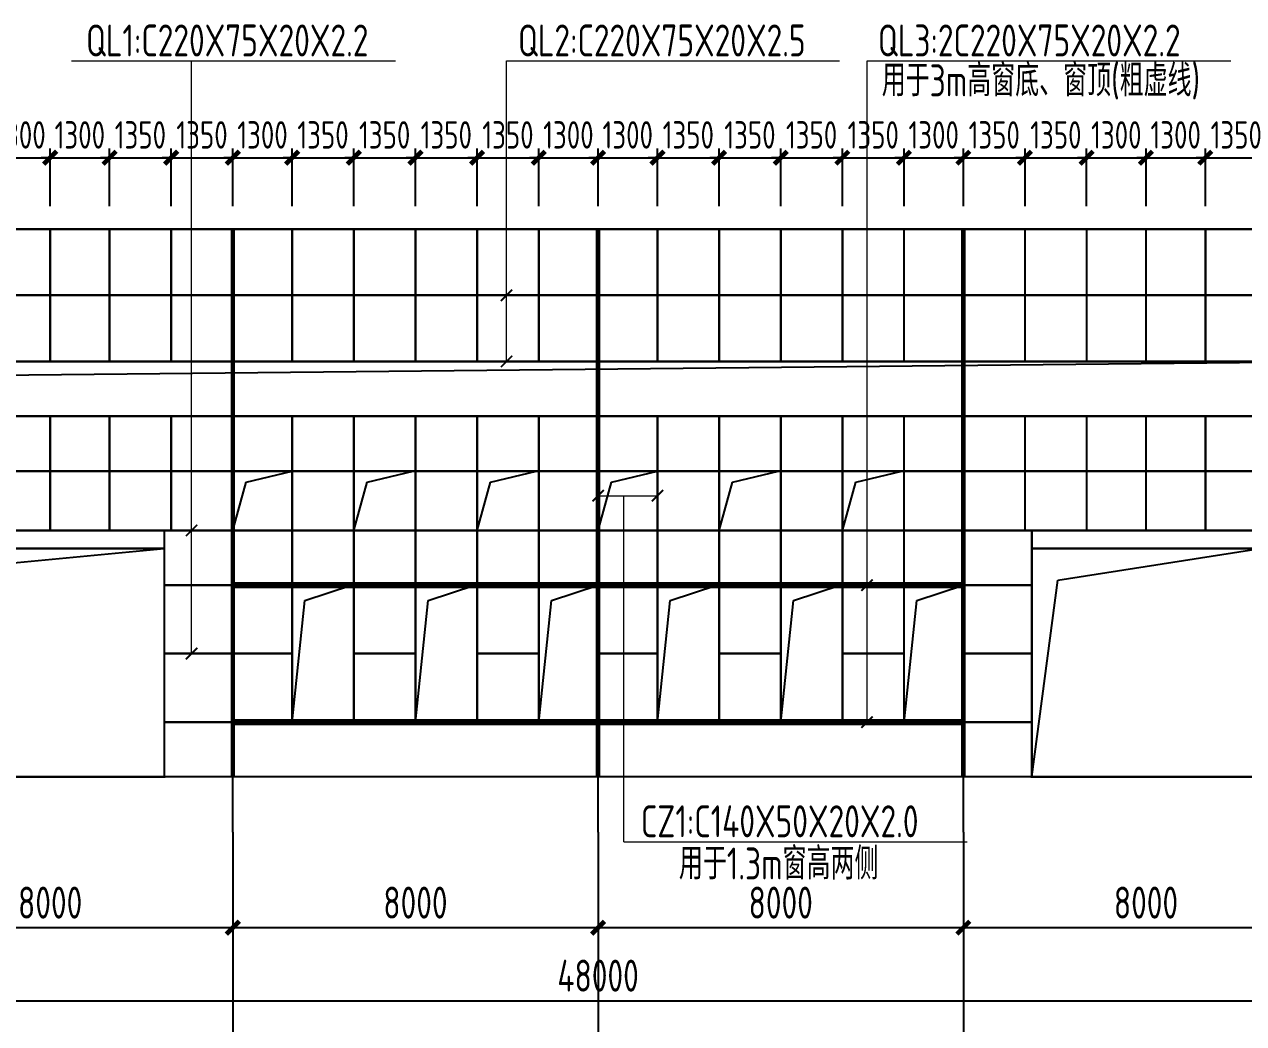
# Model space of a CAD drawing. Extents: x -2746917 to -971774, y -3334247 to -3250358.
# Drawn here: x -1581211 to -1567860, y -3308696 to -3297751 of the extents above; entities that cross this region are included whole.
import ezdxf

# ---------------------------------------------------------------- set-up
doc = ezdxf.new("R2010")
doc.units = 0
doc.header["$LTSCALE"] = 1000
doc.header["$MEASUREMENT"] = 0
doc.header["$PDMODE"] = 35
doc.linetypes.add('DASH', pattern=[0.35, 0.25, -0.1])
doc.linetypes.add('DOTE', pattern=[2.42, 2, -0.2, 0.02, -0.2])
doc.layers.get('0').update_dxf_attribs({"linetype": 'CONTINUOUS'})
doc.layers.get('Defpoints').update_dxf_attribs({"linetype": 'CONTINUOUS'})
for name, color, linetype in [('AXIS', 253, 'DOTE'), ('DIM', 3, 'CONTINUOUS'), ('NUM', 7, 'CONTINUOUS'), ('REIN', 1, 'CONTINUOUS'), ('TEXT', 7, 'CONTINUOUS')]:
    doc.layers.add(name, color=color, linetype=linetype)
doc.styles.add('TSSD_Dimension', font='tssdeng.shx', dxfattribs={"width": 0.75, "bigfont": 'Hztxt.shx'})
doc.styles.add('TSSD_Rein', font='Tssdeng.shx', dxfattribs={"width": 0.75, "bigfont": 'hztxt.shx'})
doc.dimstyles.new('TSSD_200_100', dxfattribs={"dimtxt": 350, "dimasz": 100, "dimexe": 100, "dimexo": 250, "dimgap": 100, "dimtad": 1, "dimdec": 0, "dimlfac": 2, "dimzin": 0, "dimdsep": 46, "dimtxsty": 'TSSD_Dimension', "dimblk": 'ARCHTICK', "dimcen": 0, "dimdle": 100, "dimclrt": 7, "dimadec": 0, "dimazin": 0, "dimtfac": 1, "dimtdec": 0, "dimtix": 1, "dimtmove": 2, "dimatfit": 3, "dimfxl": 1, "dimtolj": 1, "dimtzin": 0, "dimarcsym": 0})

# ---------------------------------------------------------------- blocks, each defined once
blk = doc.blocks.new('_ArchTick')
at = {"color": 0, "const_width": 0.5}
blk.add_lwpolyline([(-0.71, -0.71), (0.71, 0.71)], dxfattribs=at)
blk = doc.blocks.new('*D3253')
at = {"layer": 'Defpoints', "color": 0, "ltscale": 1.5}
for p in [(-1570929, -3306599), (-1566929, -3306599), (-1570929, -3307646)]:
    blk.add_point(p, dxfattribs=at)
at = {"layer": 'DIM', "color": 0, "lineweight": -2, "ltscale": 1.5}
for p, q in [((-1570929, -3306849), (-1570929, -3307746)), ((-1566929, -3306849), (-1566929, -3307746)), ((-1566829, -3307646), (-1571029, -3307646))]:
    blk.add_line(p, q, dxfattribs=at)
at = {"layer": 'DIM', "color": 0, "lineweight": -2, "ltscale": 1.5, "xscale": 100, "yscale": 100, "zscale": 100, "rotation": 180}
blk.add_blockref('_ArchTick', (-1570929, -3307646), dxfattribs=at)
at = {"layer": 'DIM', "color": 0, "lineweight": -2, "ltscale": 1.5, "xscale": 100, "yscale": 100, "zscale": 100}
blk.add_blockref('_ArchTick', (-1566929, -3307646), dxfattribs=at)
at = {"layer": 'DIM', "color": 7, "ltscale": 1.5, "insert": (-1568929, -3307371), "char_height": 350, "attachment_point": 5, "style": 'TSSD_Dimension'}
blk.add_mtext('\\A1;8000', dxfattribs=at)
blk = doc.blocks.new('*D3254')
at = {"layer": 'Defpoints', "color": 0, "ltscale": 1.5}
for p in [(-1574929, -3306599), (-1570929, -3306599), (-1574929, -3307646)]:
    blk.add_point(p, dxfattribs=at)
at = {"layer": 'DIM', "color": 0, "lineweight": -2, "ltscale": 1.5}
for p, q in [((-1574929, -3306849), (-1574929, -3307746)), ((-1570929, -3306849), (-1570929, -3307746)), ((-1570829, -3307646), (-1575029, -3307646))]:
    blk.add_line(p, q, dxfattribs=at)
at = {"layer": 'DIM', "color": 0, "lineweight": -2, "ltscale": 1.5, "xscale": 100, "yscale": 100, "zscale": 100, "rotation": 180}
blk.add_blockref('_ArchTick', (-1574929, -3307646), dxfattribs=at)
at = {"layer": 'DIM', "color": 0, "lineweight": -2, "ltscale": 1.5, "xscale": 100, "yscale": 100, "zscale": 100}
blk.add_blockref('_ArchTick', (-1570929, -3307646), dxfattribs=at)
at = {"layer": 'DIM', "color": 7, "ltscale": 1.5, "insert": (-1572929, -3307371), "char_height": 350, "attachment_point": 5, "style": 'TSSD_Dimension'}
blk.add_mtext('\\A1;8000', dxfattribs=at)
blk = doc.blocks.new('*D3255')
at = {"layer": 'Defpoints', "color": 0, "ltscale": 1.5}
for p in [(-1578929, -3306599), (-1574929, -3306599), (-1578929, -3307646)]:
    blk.add_point(p, dxfattribs=at)
at = {"layer": 'DIM', "color": 0, "lineweight": -2, "ltscale": 1.5}
for p, q in [((-1578929, -3306849), (-1578929, -3307746)), ((-1574929, -3306849), (-1574929, -3307746)), ((-1574829, -3307646), (-1579029, -3307646))]:
    blk.add_line(p, q, dxfattribs=at)
at = {"layer": 'DIM', "color": 0, "lineweight": -2, "ltscale": 1.5, "xscale": 100, "yscale": 100, "zscale": 100, "rotation": 180}
blk.add_blockref('_ArchTick', (-1578929, -3307646), dxfattribs=at)
at = {"layer": 'DIM', "color": 0, "lineweight": -2, "ltscale": 1.5, "xscale": 100, "yscale": 100, "zscale": 100}
blk.add_blockref('_ArchTick', (-1574929, -3307646), dxfattribs=at)
at = {"layer": 'DIM', "color": 7, "ltscale": 1.5, "insert": (-1576929, -3307371), "char_height": 350, "attachment_point": 5, "style": 'TSSD_Dimension'}
blk.add_mtext('\\A1;8000', dxfattribs=at)
blk = doc.blocks.new('*D3256')
at = {"layer": 'Defpoints', "color": 0, "ltscale": 1.5}
for p in [(-1582929, -3306599), (-1578929, -3306599), (-1582929, -3307646)]:
    blk.add_point(p, dxfattribs=at)
at = {"layer": 'DIM', "color": 0, "lineweight": -2, "ltscale": 1.5}
for p, q in [((-1582929, -3306849), (-1582929, -3307746)), ((-1578929, -3306849), (-1578929, -3307746)), ((-1578829, -3307646), (-1583029, -3307646))]:
    blk.add_line(p, q, dxfattribs=at)
at = {"layer": 'DIM', "color": 0, "lineweight": -2, "ltscale": 1.5, "xscale": 100, "yscale": 100, "zscale": 100, "rotation": 180}
blk.add_blockref('_ArchTick', (-1582929, -3307646), dxfattribs=at)
at = {"layer": 'DIM', "color": 0, "lineweight": -2, "ltscale": 1.5, "xscale": 100, "yscale": 100, "zscale": 100}
blk.add_blockref('_ArchTick', (-1578929, -3307646), dxfattribs=at)
at = {"layer": 'DIM', "color": 7, "ltscale": 1.5, "insert": (-1580929, -3307371), "char_height": 350, "attachment_point": 5, "style": 'TSSD_Dimension'}
blk.add_mtext('\\A1;8000', dxfattribs=at)
blk = doc.blocks.new('*D3258')
at = {"layer": 'Defpoints', "color": 0, "ltscale": 1.5}
for p in [(-1586929, -3306599), (-1562929, -3306599), (-1562929, -3308446)]:
    blk.add_point(p, dxfattribs=at)
at = {"layer": 'DIM', "color": 0, "lineweight": -2, "ltscale": 1.5}
for p, q in [((-1586929, -3306849), (-1586929, -3308546)), ((-1562929, -3306849), (-1562929, -3308546)), ((-1587029, -3308446), (-1562829, -3308446))]:
    blk.add_line(p, q, dxfattribs=at)
at = {"layer": 'DIM', "color": 0, "lineweight": -2, "ltscale": 1.5, "xscale": 100, "yscale": 100, "zscale": 100, "rotation": 180}
blk.add_blockref('_ArchTick', (-1586929, -3308446), dxfattribs=at)
at = {"layer": 'DIM', "color": 0, "lineweight": -2, "ltscale": 1.5, "xscale": 100, "yscale": 100, "zscale": 100}
blk.add_blockref('_ArchTick', (-1562929, -3308446), dxfattribs=at)
at = {"layer": 'DIM', "color": 7, "ltscale": 1.5, "insert": (-1574929, -3308171), "char_height": 350, "attachment_point": 5, "style": 'TSSD_Dimension'}
blk.add_mtext('\\A1;48000', dxfattribs=at)
blk = doc.blocks.new('*D3282')
at = {"layer": 'Defpoints', "color": 0, "ltscale": 1.5}
for p in [(-1580929, -3299212), (-1581579, -3299994), (-1580929, -3299994)]:
    blk.add_point(p, dxfattribs=at)
at = {"layer": 'DIM', "color": 0, "lineweight": -2, "ltscale": 1.5}
for p, q in [((-1581579, -3299212), (-1581679, -3299212)), ((-1581579, -3299744), (-1581579, -3299112)), ((-1581579, -3299212), (-1580929, -3299212)), ((-1580929, -3299744), (-1580929, -3299112)), ((-1580929, -3299212), (-1580829, -3299212))]:
    blk.add_line(p, q, dxfattribs=at)
at = {"layer": 'DIM', "color": 0, "lineweight": -2, "ltscale": 1.5, "xscale": 100, "yscale": 100, "zscale": 100}
blk.add_blockref('_ArchTick', (-1581579, -3299212), dxfattribs=at)
at = {"layer": 'DIM', "color": 0, "lineweight": -2, "ltscale": 1.5, "xscale": 100, "yscale": 100, "zscale": 100, "rotation": 180}
blk.add_blockref('_ArchTick', (-1580929, -3299212), dxfattribs=at)
at = {"layer": 'DIM', "color": 7, "ltscale": 1.5, "insert": (-1581254, -3298962), "char_height": 300, "attachment_point": 5, "style": 'TSSD_Dimension'}
blk.add_mtext('\\A1;1300', dxfattribs=at)
blk = doc.blocks.new('*D3283')
at = {"layer": 'Defpoints', "color": 0, "ltscale": 1.5}
for p in [(-1580279, -3299212), (-1580929, -3299994), (-1580279, -3299994)]:
    blk.add_point(p, dxfattribs=at)
at = {"layer": 'DIM', "color": 0, "lineweight": -2, "ltscale": 1.5}
for p, q in [((-1580929, -3299212), (-1581029, -3299212)), ((-1580929, -3299744), (-1580929, -3299112)), ((-1580929, -3299212), (-1580279, -3299212)), ((-1580279, -3299744), (-1580279, -3299112)), ((-1580279, -3299212), (-1580179, -3299212))]:
    blk.add_line(p, q, dxfattribs=at)
at = {"layer": 'DIM', "color": 0, "lineweight": -2, "ltscale": 1.5, "xscale": 100, "yscale": 100, "zscale": 100}
blk.add_blockref('_ArchTick', (-1580929, -3299212), dxfattribs=at)
at = {"layer": 'DIM', "color": 0, "lineweight": -2, "ltscale": 1.5, "xscale": 100, "yscale": 100, "zscale": 100, "rotation": 180}
blk.add_blockref('_ArchTick', (-1580279, -3299212), dxfattribs=at)
at = {"layer": 'DIM', "color": 7, "ltscale": 1.5, "insert": (-1580604, -3298962), "char_height": 300, "attachment_point": 5, "style": 'TSSD_Dimension'}
blk.add_mtext('\\A1;1300', dxfattribs=at)
blk = doc.blocks.new('*D3284')
at = {"layer": 'Defpoints', "color": 0, "ltscale": 1.5}
for p in [(-1579604, -3299212), (-1580279, -3299994), (-1579604, -3299994)]:
    blk.add_point(p, dxfattribs=at)
at = {"layer": 'DIM', "color": 0, "lineweight": -2, "ltscale": 1.5}
for p, q in [((-1580279, -3299212), (-1580379, -3299212)), ((-1580279, -3299744), (-1580279, -3299112)), ((-1580279, -3299212), (-1579604, -3299212)), ((-1579604, -3299744), (-1579604, -3299112)), ((-1579604, -3299212), (-1579504, -3299212))]:
    blk.add_line(p, q, dxfattribs=at)
at = {"layer": 'DIM', "color": 0, "lineweight": -2, "ltscale": 1.5, "xscale": 100, "yscale": 100, "zscale": 100}
blk.add_blockref('_ArchTick', (-1580279, -3299212), dxfattribs=at)
at = {"layer": 'DIM', "color": 0, "lineweight": -2, "ltscale": 1.5, "xscale": 100, "yscale": 100, "zscale": 100, "rotation": 180}
blk.add_blockref('_ArchTick', (-1579604, -3299212), dxfattribs=at)
at = {"layer": 'DIM', "color": 7, "ltscale": 1.5, "insert": (-1579941, -3298962), "char_height": 300, "attachment_point": 5, "style": 'TSSD_Dimension'}
blk.add_mtext('\\A1;1350', dxfattribs=at)
blk = doc.blocks.new('*D3285')
at = {"layer": 'Defpoints', "color": 0, "ltscale": 1.5}
for p in [(-1578929, -3299212), (-1579604, -3299994), (-1578929, -3299994)]:
    blk.add_point(p, dxfattribs=at)
at = {"layer": 'DIM', "color": 0, "lineweight": -2, "ltscale": 1.5}
for p, q in [((-1579604, -3299212), (-1579704, -3299212)), ((-1579604, -3299744), (-1579604, -3299112)), ((-1579604, -3299212), (-1578929, -3299212)), ((-1578929, -3299744), (-1578929, -3299112)), ((-1578929, -3299212), (-1578829, -3299212))]:
    blk.add_line(p, q, dxfattribs=at)
at = {"layer": 'DIM', "color": 0, "lineweight": -2, "ltscale": 1.5, "xscale": 100, "yscale": 100, "zscale": 100}
blk.add_blockref('_ArchTick', (-1579604, -3299212), dxfattribs=at)
at = {"layer": 'DIM', "color": 0, "lineweight": -2, "ltscale": 1.5, "xscale": 100, "yscale": 100, "zscale": 100, "rotation": 180}
blk.add_blockref('_ArchTick', (-1578929, -3299212), dxfattribs=at)
at = {"layer": 'DIM', "color": 7, "ltscale": 1.5, "insert": (-1579266, -3298962), "char_height": 300, "attachment_point": 5, "style": 'TSSD_Dimension'}
blk.add_mtext('\\A1;1350', dxfattribs=at)
blk = doc.blocks.new('*D3286')
at = {"layer": 'Defpoints', "color": 0, "ltscale": 1.5}
for p in [(-1578279, -3299212), (-1578929, -3299994), (-1578279, -3299994)]:
    blk.add_point(p, dxfattribs=at)
at = {"layer": 'DIM', "color": 0, "lineweight": -2, "ltscale": 1.5}
for p, q in [((-1578929, -3299212), (-1579029, -3299212)), ((-1578929, -3299744), (-1578929, -3299112)), ((-1578929, -3299212), (-1578279, -3299212)), ((-1578279, -3299744), (-1578279, -3299112)), ((-1578279, -3299212), (-1578179, -3299212))]:
    blk.add_line(p, q, dxfattribs=at)
at = {"layer": 'DIM', "color": 0, "lineweight": -2, "ltscale": 1.5, "xscale": 100, "yscale": 100, "zscale": 100}
blk.add_blockref('_ArchTick', (-1578929, -3299212), dxfattribs=at)
at = {"layer": 'DIM', "color": 0, "lineweight": -2, "ltscale": 1.5, "xscale": 100, "yscale": 100, "zscale": 100, "rotation": 180}
blk.add_blockref('_ArchTick', (-1578279, -3299212), dxfattribs=at)
at = {"layer": 'DIM', "color": 7, "ltscale": 1.5, "insert": (-1578604, -3298962), "char_height": 300, "attachment_point": 5, "style": 'TSSD_Dimension'}
blk.add_mtext('\\A1;1300', dxfattribs=at)
blk = doc.blocks.new('*D3287')
at = {"layer": 'Defpoints', "color": 0, "ltscale": 1.5}
for p in [(-1577604, -3299212), (-1578279, -3299994), (-1577604, -3299994)]:
    blk.add_point(p, dxfattribs=at)
at = {"layer": 'DIM', "color": 0, "lineweight": -2, "ltscale": 1.5}
for p, q in [((-1578279, -3299212), (-1578379, -3299212)), ((-1578279, -3299744), (-1578279, -3299112)), ((-1578279, -3299212), (-1577604, -3299212)), ((-1577604, -3299744), (-1577604, -3299112)), ((-1577604, -3299212), (-1577504, -3299212))]:
    blk.add_line(p, q, dxfattribs=at)
at = {"layer": 'DIM', "color": 0, "lineweight": -2, "ltscale": 1.5, "xscale": 100, "yscale": 100, "zscale": 100}
blk.add_blockref('_ArchTick', (-1578279, -3299212), dxfattribs=at)
at = {"layer": 'DIM', "color": 0, "lineweight": -2, "ltscale": 1.5, "xscale": 100, "yscale": 100, "zscale": 100, "rotation": 180}
blk.add_blockref('_ArchTick', (-1577604, -3299212), dxfattribs=at)
at = {"layer": 'DIM', "color": 7, "ltscale": 1.5, "insert": (-1577941, -3298962), "char_height": 300, "attachment_point": 5, "style": 'TSSD_Dimension'}
blk.add_mtext('\\A1;1350', dxfattribs=at)
blk = doc.blocks.new('*D3288')
at = {"layer": 'Defpoints', "color": 0, "ltscale": 1.5}
for p in [(-1576929, -3299212), (-1577604, -3299994), (-1576929, -3299994)]:
    blk.add_point(p, dxfattribs=at)
at = {"layer": 'DIM', "color": 0, "lineweight": -2, "ltscale": 1.5}
for p, q in [((-1577604, -3299212), (-1577704, -3299212)), ((-1577604, -3299744), (-1577604, -3299112)), ((-1577604, -3299212), (-1576929, -3299212)), ((-1576929, -3299744), (-1576929, -3299112)), ((-1576929, -3299212), (-1576829, -3299212))]:
    blk.add_line(p, q, dxfattribs=at)
at = {"layer": 'DIM', "color": 0, "lineweight": -2, "ltscale": 1.5, "xscale": 100, "yscale": 100, "zscale": 100}
blk.add_blockref('_ArchTick', (-1577604, -3299212), dxfattribs=at)
at = {"layer": 'DIM', "color": 0, "lineweight": -2, "ltscale": 1.5, "xscale": 100, "yscale": 100, "zscale": 100, "rotation": 180}
blk.add_blockref('_ArchTick', (-1576929, -3299212), dxfattribs=at)
at = {"layer": 'DIM', "color": 7, "ltscale": 1.5, "insert": (-1577266, -3298962), "char_height": 300, "attachment_point": 5, "style": 'TSSD_Dimension'}
blk.add_mtext('\\A1;1350', dxfattribs=at)
blk = doc.blocks.new('*D3289')
at = {"layer": 'Defpoints', "color": 0, "ltscale": 1.5}
for p in [(-1576254, -3299212), (-1576929, -3299994), (-1576254, -3299994)]:
    blk.add_point(p, dxfattribs=at)
at = {"layer": 'DIM', "color": 0, "lineweight": -2, "ltscale": 1.5}
for p, q in [((-1576929, -3299212), (-1577029, -3299212)), ((-1576929, -3299744), (-1576929, -3299112)), ((-1576929, -3299212), (-1576254, -3299212)), ((-1576254, -3299744), (-1576254, -3299112)), ((-1576254, -3299212), (-1576154, -3299212))]:
    blk.add_line(p, q, dxfattribs=at)
at = {"layer": 'DIM', "color": 0, "lineweight": -2, "ltscale": 1.5, "xscale": 100, "yscale": 100, "zscale": 100}
blk.add_blockref('_ArchTick', (-1576929, -3299212), dxfattribs=at)
at = {"layer": 'DIM', "color": 0, "lineweight": -2, "ltscale": 1.5, "xscale": 100, "yscale": 100, "zscale": 100, "rotation": 180}
blk.add_blockref('_ArchTick', (-1576254, -3299212), dxfattribs=at)
at = {"layer": 'DIM', "color": 7, "ltscale": 1.5, "insert": (-1576591, -3298962), "char_height": 300, "attachment_point": 5, "style": 'TSSD_Dimension'}
blk.add_mtext('\\A1;1350', dxfattribs=at)
blk = doc.blocks.new('*D3290')
at = {"layer": 'Defpoints', "color": 0, "ltscale": 1.5}
for p in [(-1575579, -3299212), (-1576254, -3299994), (-1575579, -3299994)]:
    blk.add_point(p, dxfattribs=at)
at = {"layer": 'DIM', "color": 0, "lineweight": -2, "ltscale": 1.5}
for p, q in [((-1576254, -3299212), (-1576354, -3299212)), ((-1576254, -3299744), (-1576254, -3299112)), ((-1576254, -3299212), (-1575579, -3299212)), ((-1575579, -3299744), (-1575579, -3299112)), ((-1575579, -3299212), (-1575479, -3299212))]:
    blk.add_line(p, q, dxfattribs=at)
at = {"layer": 'DIM', "color": 0, "lineweight": -2, "ltscale": 1.5, "xscale": 100, "yscale": 100, "zscale": 100}
blk.add_blockref('_ArchTick', (-1576254, -3299212), dxfattribs=at)
at = {"layer": 'DIM', "color": 0, "lineweight": -2, "ltscale": 1.5, "xscale": 100, "yscale": 100, "zscale": 100, "rotation": 180}
blk.add_blockref('_ArchTick', (-1575579, -3299212), dxfattribs=at)
at = {"layer": 'DIM', "color": 7, "ltscale": 1.5, "insert": (-1575916, -3298962), "char_height": 300, "attachment_point": 5, "style": 'TSSD_Dimension'}
blk.add_mtext('\\A1;1350', dxfattribs=at)
blk = doc.blocks.new('*D3291')
at = {"layer": 'Defpoints', "color": 0, "ltscale": 1.5}
for p in [(-1574929, -3299212), (-1575579, -3299994), (-1574929, -3299994)]:
    blk.add_point(p, dxfattribs=at)
at = {"layer": 'DIM', "color": 0, "lineweight": -2, "ltscale": 1.5}
for p, q in [((-1575579, -3299212), (-1575679, -3299212)), ((-1575579, -3299744), (-1575579, -3299112)), ((-1575579, -3299212), (-1574929, -3299212)), ((-1574929, -3299744), (-1574929, -3299112)), ((-1574929, -3299212), (-1574829, -3299212))]:
    blk.add_line(p, q, dxfattribs=at)
at = {"layer": 'DIM', "color": 0, "lineweight": -2, "ltscale": 1.5, "xscale": 100, "yscale": 100, "zscale": 100}
blk.add_blockref('_ArchTick', (-1575579, -3299212), dxfattribs=at)
at = {"layer": 'DIM', "color": 0, "lineweight": -2, "ltscale": 1.5, "xscale": 100, "yscale": 100, "zscale": 100, "rotation": 180}
blk.add_blockref('_ArchTick', (-1574929, -3299212), dxfattribs=at)
at = {"layer": 'DIM', "color": 7, "ltscale": 1.5, "insert": (-1575254, -3298962), "char_height": 300, "attachment_point": 5, "style": 'TSSD_Dimension'}
blk.add_mtext('\\A1;1300', dxfattribs=at)
blk = doc.blocks.new('*D3292')
at = {"layer": 'Defpoints', "color": 0, "ltscale": 1.5}
for p in [(-1574279, -3299212), (-1574929, -3299994), (-1574279, -3299994)]:
    blk.add_point(p, dxfattribs=at)
at = {"layer": 'DIM', "color": 0, "lineweight": -2, "ltscale": 1.5}
for p, q in [((-1574929, -3299212), (-1575029, -3299212)), ((-1574929, -3299744), (-1574929, -3299112)), ((-1574929, -3299212), (-1574279, -3299212)), ((-1574279, -3299744), (-1574279, -3299112)), ((-1574279, -3299212), (-1574179, -3299212))]:
    blk.add_line(p, q, dxfattribs=at)
at = {"layer": 'DIM', "color": 0, "lineweight": -2, "ltscale": 1.5, "xscale": 100, "yscale": 100, "zscale": 100}
blk.add_blockref('_ArchTick', (-1574929, -3299212), dxfattribs=at)
at = {"layer": 'DIM', "color": 0, "lineweight": -2, "ltscale": 1.5, "xscale": 100, "yscale": 100, "zscale": 100, "rotation": 180}
blk.add_blockref('_ArchTick', (-1574279, -3299212), dxfattribs=at)
at = {"layer": 'DIM', "color": 7, "ltscale": 1.5, "insert": (-1574604, -3298962), "char_height": 300, "attachment_point": 5, "style": 'TSSD_Dimension'}
blk.add_mtext('\\A1;1300', dxfattribs=at)
blk = doc.blocks.new('*D3293')
at = {"layer": 'Defpoints', "color": 0, "ltscale": 1.5}
for p in [(-1573604, -3299212), (-1574279, -3299994), (-1573604, -3299994)]:
    blk.add_point(p, dxfattribs=at)
at = {"layer": 'DIM', "color": 0, "lineweight": -2, "ltscale": 1.5}
for p, q in [((-1574279, -3299212), (-1574379, -3299212)), ((-1574279, -3299744), (-1574279, -3299112)), ((-1574279, -3299212), (-1573604, -3299212)), ((-1573604, -3299744), (-1573604, -3299112)), ((-1573604, -3299212), (-1573504, -3299212))]:
    blk.add_line(p, q, dxfattribs=at)
at = {"layer": 'DIM', "color": 0, "lineweight": -2, "ltscale": 1.5, "xscale": 100, "yscale": 100, "zscale": 100}
blk.add_blockref('_ArchTick', (-1574279, -3299212), dxfattribs=at)
at = {"layer": 'DIM', "color": 0, "lineweight": -2, "ltscale": 1.5, "xscale": 100, "yscale": 100, "zscale": 100, "rotation": 180}
blk.add_blockref('_ArchTick', (-1573604, -3299212), dxfattribs=at)
at = {"layer": 'DIM', "color": 7, "ltscale": 1.5, "insert": (-1573941, -3298962), "char_height": 300, "attachment_point": 5, "style": 'TSSD_Dimension'}
blk.add_mtext('\\A1;1350', dxfattribs=at)
blk = doc.blocks.new('*D3294')
at = {"layer": 'Defpoints', "color": 0, "ltscale": 1.5}
for p in [(-1572929, -3299212), (-1573604, -3299994), (-1572929, -3299994)]:
    blk.add_point(p, dxfattribs=at)
at = {"layer": 'DIM', "color": 0, "lineweight": -2, "ltscale": 1.5}
for p, q in [((-1573604, -3299212), (-1573704, -3299212)), ((-1573604, -3299744), (-1573604, -3299112)), ((-1573604, -3299212), (-1572929, -3299212)), ((-1572929, -3299744), (-1572929, -3299112)), ((-1572929, -3299212), (-1572829, -3299212))]:
    blk.add_line(p, q, dxfattribs=at)
at = {"layer": 'DIM', "color": 0, "lineweight": -2, "ltscale": 1.5, "xscale": 100, "yscale": 100, "zscale": 100}
blk.add_blockref('_ArchTick', (-1573604, -3299212), dxfattribs=at)
at = {"layer": 'DIM', "color": 0, "lineweight": -2, "ltscale": 1.5, "xscale": 100, "yscale": 100, "zscale": 100, "rotation": 180}
blk.add_blockref('_ArchTick', (-1572929, -3299212), dxfattribs=at)
at = {"layer": 'DIM', "color": 7, "ltscale": 1.5, "insert": (-1573266, -3298962), "char_height": 300, "attachment_point": 5, "style": 'TSSD_Dimension'}
blk.add_mtext('\\A1;1350', dxfattribs=at)
blk = doc.blocks.new('*D3295')
at = {"layer": 'Defpoints', "color": 0, "ltscale": 1.5}
for p in [(-1572254, -3299212), (-1572929, -3299994), (-1572254, -3299994)]:
    blk.add_point(p, dxfattribs=at)
at = {"layer": 'DIM', "color": 0, "lineweight": -2, "ltscale": 1.5}
for p, q in [((-1572929, -3299212), (-1573029, -3299212)), ((-1572929, -3299744), (-1572929, -3299112)), ((-1572929, -3299212), (-1572254, -3299212)), ((-1572254, -3299744), (-1572254, -3299112)), ((-1572254, -3299212), (-1572154, -3299212))]:
    blk.add_line(p, q, dxfattribs=at)
at = {"layer": 'DIM', "color": 0, "lineweight": -2, "ltscale": 1.5, "xscale": 100, "yscale": 100, "zscale": 100}
blk.add_blockref('_ArchTick', (-1572929, -3299212), dxfattribs=at)
at = {"layer": 'DIM', "color": 0, "lineweight": -2, "ltscale": 1.5, "xscale": 100, "yscale": 100, "zscale": 100, "rotation": 180}
blk.add_blockref('_ArchTick', (-1572254, -3299212), dxfattribs=at)
at = {"layer": 'DIM', "color": 7, "ltscale": 1.5, "insert": (-1572591, -3298962), "char_height": 300, "attachment_point": 5, "style": 'TSSD_Dimension'}
blk.add_mtext('\\A1;1350', dxfattribs=at)
blk = doc.blocks.new('*D3296')
at = {"layer": 'Defpoints', "color": 0, "ltscale": 1.5}
for p in [(-1571579, -3299212), (-1572254, -3299994), (-1571579, -3299994)]:
    blk.add_point(p, dxfattribs=at)
at = {"layer": 'DIM', "color": 0, "lineweight": -2, "ltscale": 1.5}
for p, q in [((-1572254, -3299212), (-1572354, -3299212)), ((-1572254, -3299744), (-1572254, -3299112)), ((-1572254, -3299212), (-1571579, -3299212)), ((-1571579, -3299744), (-1571579, -3299112)), ((-1571579, -3299212), (-1571479, -3299212))]:
    blk.add_line(p, q, dxfattribs=at)
at = {"layer": 'DIM', "color": 0, "lineweight": -2, "ltscale": 1.5, "xscale": 100, "yscale": 100, "zscale": 100}
blk.add_blockref('_ArchTick', (-1572254, -3299212), dxfattribs=at)
at = {"layer": 'DIM', "color": 0, "lineweight": -2, "ltscale": 1.5, "xscale": 100, "yscale": 100, "zscale": 100, "rotation": 180}
blk.add_blockref('_ArchTick', (-1571579, -3299212), dxfattribs=at)
at = {"layer": 'DIM', "color": 7, "ltscale": 1.5, "insert": (-1571916, -3298962), "char_height": 300, "attachment_point": 5, "style": 'TSSD_Dimension'}
blk.add_mtext('\\A1;1350', dxfattribs=at)
blk = doc.blocks.new('*D3297')
at = {"layer": 'Defpoints', "color": 0, "ltscale": 1.5}
for p in [(-1570929, -3299212), (-1571579, -3299994), (-1570929, -3299994)]:
    blk.add_point(p, dxfattribs=at)
at = {"layer": 'DIM', "color": 0, "lineweight": -2, "ltscale": 1.5}
for p, q in [((-1571579, -3299212), (-1571679, -3299212)), ((-1571579, -3299744), (-1571579, -3299112)), ((-1571579, -3299212), (-1570929, -3299212)), ((-1570929, -3299744), (-1570929, -3299112)), ((-1570929, -3299212), (-1570829, -3299212))]:
    blk.add_line(p, q, dxfattribs=at)
at = {"layer": 'DIM', "color": 0, "lineweight": -2, "ltscale": 1.5, "xscale": 100, "yscale": 100, "zscale": 100}
blk.add_blockref('_ArchTick', (-1571579, -3299212), dxfattribs=at)
at = {"layer": 'DIM', "color": 0, "lineweight": -2, "ltscale": 1.5, "xscale": 100, "yscale": 100, "zscale": 100, "rotation": 180}
blk.add_blockref('_ArchTick', (-1570929, -3299212), dxfattribs=at)
at = {"layer": 'DIM', "color": 7, "ltscale": 1.5, "insert": (-1571254, -3298962), "char_height": 300, "attachment_point": 5, "style": 'TSSD_Dimension'}
blk.add_mtext('\\A1;1300', dxfattribs=at)
blk = doc.blocks.new('*D3298')
at = {"layer": 'Defpoints', "color": 0, "ltscale": 1.5}
for p in [(-1570254, -3299212), (-1570929, -3299994), (-1570254, -3299994)]:
    blk.add_point(p, dxfattribs=at)
at = {"layer": 'DIM', "color": 0, "lineweight": -2, "ltscale": 1.5}
for p, q in [((-1570929, -3299212), (-1571029, -3299212)), ((-1570929, -3299744), (-1570929, -3299112)), ((-1570929, -3299212), (-1570254, -3299212)), ((-1570254, -3299744), (-1570254, -3299112)), ((-1570254, -3299212), (-1570154, -3299212))]:
    blk.add_line(p, q, dxfattribs=at)
at = {"layer": 'DIM', "color": 0, "lineweight": -2, "ltscale": 1.5, "xscale": 100, "yscale": 100, "zscale": 100}
blk.add_blockref('_ArchTick', (-1570929, -3299212), dxfattribs=at)
at = {"layer": 'DIM', "color": 0, "lineweight": -2, "ltscale": 1.5, "xscale": 100, "yscale": 100, "zscale": 100, "rotation": 180}
blk.add_blockref('_ArchTick', (-1570254, -3299212), dxfattribs=at)
at = {"layer": 'DIM', "color": 7, "ltscale": 1.5, "insert": (-1570591, -3298962), "char_height": 300, "attachment_point": 5, "style": 'TSSD_Dimension'}
blk.add_mtext('\\A1;1350', dxfattribs=at)
blk = doc.blocks.new('*D3299')
at = {"layer": 'Defpoints', "color": 0, "ltscale": 1.5}
for p in [(-1569579, -3299212), (-1570254, -3299994), (-1569579, -3299994)]:
    blk.add_point(p, dxfattribs=at)
at = {"layer": 'DIM', "color": 0, "lineweight": -2, "ltscale": 1.5}
for p, q in [((-1570254, -3299212), (-1570354, -3299212)), ((-1570254, -3299744), (-1570254, -3299112)), ((-1570254, -3299212), (-1569579, -3299212)), ((-1569579, -3299744), (-1569579, -3299112)), ((-1569579, -3299212), (-1569479, -3299212))]:
    blk.add_line(p, q, dxfattribs=at)
at = {"layer": 'DIM', "color": 0, "lineweight": -2, "ltscale": 1.5, "xscale": 100, "yscale": 100, "zscale": 100}
blk.add_blockref('_ArchTick', (-1570254, -3299212), dxfattribs=at)
at = {"layer": 'DIM', "color": 0, "lineweight": -2, "ltscale": 1.5, "xscale": 100, "yscale": 100, "zscale": 100, "rotation": 180}
blk.add_blockref('_ArchTick', (-1569579, -3299212), dxfattribs=at)
at = {"layer": 'DIM', "color": 7, "ltscale": 1.5, "insert": (-1569916, -3298962), "char_height": 300, "attachment_point": 5, "style": 'TSSD_Dimension'}
blk.add_mtext('\\A1;1350', dxfattribs=at)
blk = doc.blocks.new('*D3300')
at = {"layer": 'Defpoints', "color": 0, "ltscale": 1.5}
for p in [(-1568929, -3299212), (-1569579, -3299994), (-1568929, -3299994)]:
    blk.add_point(p, dxfattribs=at)
at = {"layer": 'DIM', "color": 0, "lineweight": -2, "ltscale": 1.5}
for p, q in [((-1569579, -3299212), (-1569679, -3299212)), ((-1569579, -3299744), (-1569579, -3299112)), ((-1569579, -3299212), (-1568929, -3299212)), ((-1568929, -3299744), (-1568929, -3299112)), ((-1568929, -3299212), (-1568829, -3299212))]:
    blk.add_line(p, q, dxfattribs=at)
at = {"layer": 'DIM', "color": 0, "lineweight": -2, "ltscale": 1.5, "xscale": 100, "yscale": 100, "zscale": 100}
blk.add_blockref('_ArchTick', (-1569579, -3299212), dxfattribs=at)
at = {"layer": 'DIM', "color": 0, "lineweight": -2, "ltscale": 1.5, "xscale": 100, "yscale": 100, "zscale": 100, "rotation": 180}
blk.add_blockref('_ArchTick', (-1568929, -3299212), dxfattribs=at)
at = {"layer": 'DIM', "color": 7, "ltscale": 1.5, "insert": (-1569254, -3298962), "char_height": 300, "attachment_point": 5, "style": 'TSSD_Dimension'}
blk.add_mtext('\\A1;1300', dxfattribs=at)
blk = doc.blocks.new('*D3301')
at = {"layer": 'Defpoints', "color": 0, "ltscale": 1.5}
for p in [(-1568279, -3299212), (-1568929, -3299994), (-1568279, -3299994)]:
    blk.add_point(p, dxfattribs=at)
at = {"layer": 'DIM', "color": 0, "lineweight": -2, "ltscale": 1.5}
for p, q in [((-1568929, -3299212), (-1569029, -3299212)), ((-1568929, -3299744), (-1568929, -3299112)), ((-1568929, -3299212), (-1568279, -3299212)), ((-1568279, -3299744), (-1568279, -3299112)), ((-1568279, -3299212), (-1568179, -3299212))]:
    blk.add_line(p, q, dxfattribs=at)
at = {"layer": 'DIM', "color": 0, "lineweight": -2, "ltscale": 1.5, "xscale": 100, "yscale": 100, "zscale": 100}
blk.add_blockref('_ArchTick', (-1568929, -3299212), dxfattribs=at)
at = {"layer": 'DIM', "color": 0, "lineweight": -2, "ltscale": 1.5, "xscale": 100, "yscale": 100, "zscale": 100, "rotation": 180}
blk.add_blockref('_ArchTick', (-1568279, -3299212), dxfattribs=at)
at = {"layer": 'DIM', "color": 7, "ltscale": 1.5, "insert": (-1568604, -3298962), "char_height": 300, "attachment_point": 5, "style": 'TSSD_Dimension'}
blk.add_mtext('\\A1;1300', dxfattribs=at)
blk = doc.blocks.new('*D3302')
at = {"layer": 'Defpoints', "color": 0, "ltscale": 1.5}
for p in [(-1567604, -3299212), (-1568279, -3299994), (-1567604, -3299994)]:
    blk.add_point(p, dxfattribs=at)
at = {"layer": 'DIM', "color": 0, "lineweight": -2, "ltscale": 1.5}
for p, q in [((-1568279, -3299212), (-1568379, -3299212)), ((-1568279, -3299744), (-1568279, -3299112)), ((-1568279, -3299212), (-1567604, -3299212)), ((-1567604, -3299744), (-1567604, -3299112)), ((-1567604, -3299212), (-1567504, -3299212))]:
    blk.add_line(p, q, dxfattribs=at)
at = {"layer": 'DIM', "color": 0, "lineweight": -2, "ltscale": 1.5, "xscale": 100, "yscale": 100, "zscale": 100}
blk.add_blockref('_ArchTick', (-1568279, -3299212), dxfattribs=at)
at = {"layer": 'DIM', "color": 0, "lineweight": -2, "ltscale": 1.5, "xscale": 100, "yscale": 100, "zscale": 100, "rotation": 180}
blk.add_blockref('_ArchTick', (-1567604, -3299212), dxfattribs=at)
at = {"layer": 'DIM', "color": 7, "ltscale": 1.5, "insert": (-1567941, -3298962), "char_height": 300, "attachment_point": 5, "style": 'TSSD_Dimension'}
blk.add_mtext('\\A1;1350', dxfattribs=at)

msp = doc.modelspace()

# ---------------------------------------------------------------- linework, layer by layer
at = {"ltscale": 1.5}
for p, q in [((-1582685.5, -3301606.67), (-1566928.96, -3301443.73)), ((-1578781.83, -3302767.35), (-1578278.96, -3302643.73)), ((-1577456.83, -3302767.35), (-1576953.96, -3302643.73)), ((-1576106.83, -3302767.35), (-1575603.96, -3302643.73)), ((-1574781.83, -3302767.35), (-1574278.96, -3302643.73)), ((-1573456.83, -3302767.35), (-1572953.96, -3302643.73)), ((-1572106.83, -3302767.35), (-1571603.96, -3302643.73)), ((-1578928.96, -3303293.73), (-1578781.83, -3302767.35)), ((-1577603.96, -3303293.73), (-1577456.83, -3302767.35)), ((-1576253.96, -3303293.73), (-1576106.83, -3302767.35)), ((-1574928.96, -3303293.73), (-1574781.83, -3302767.35)), ((-1573603.96, -3303293.73), (-1573456.83, -3302767.35)), ((-1572253.96, -3303293.73), (-1572106.83, -3302767.35)), ((-1581989.74, -3303709.29), (-1579678.96, -3303493.73)), ((-1569895.14, -3303837.37), (-1567678.96, -3303493.73)), ((-1570178.96, -3305993.73), (-1569895.14, -3303837.37)), ((-1578140.32, -3304062.55), (-1577628.96, -3303893.73)), ((-1576790.32, -3304062.55), (-1576278.96, -3303893.73)), ((-1575440.32, -3304062.55), (-1574928.96, -3303893.73)), ((-1574140.32, -3304062.55), (-1573628.96, -3303893.73)), ((-1572790.32, -3304062.55), (-1572278.96, -3303893.73)), ((-1571440.32, -3304062.55), (-1570928.96, -3303893.73)), ((-1578278.96, -3305393.73), (-1578140.32, -3304062.55)), ((-1576928.96, -3305393.73), (-1576790.32, -3304062.55)), ((-1575578.96, -3305393.73), (-1575440.32, -3304062.55)), ((-1574278.96, -3305393.73), (-1574140.32, -3304062.55)), ((-1572928.96, -3305393.73), (-1572790.32, -3304062.55)), ((-1571578.96, -3305393.73), (-1571440.32, -3304062.55))]:
    msp.add_line(p, q, dxfattribs=at)
at = {"layer": 'AXIS', "ltscale": 1.5}
for p, q in [((-1578928.96, -3306598.7), (-1578928.96, -3303903.99)), ((-1574928.96, -3306598.7), (-1574928.96, -3303903.99)), ((-1570928.96, -3306598.7), (-1570928.96, -3303903.99))]:
    msp.add_line(p, q, dxfattribs=at)
at = {"layer": 'NUM', "ltscale": 1.5}
for p, q in [((-1578928.96, -3306598.7), (-1578928.96, -3308846.34)), ((-1574928.96, -3306598.7), (-1574928.96, -3308846.34)), ((-1570928.96, -3306598.7), (-1570928.96, -3308846.34))]:
    msp.add_line(p, q, dxfattribs=at)
at = {"layer": 'REIN', "color": 0, "ltscale": 0.1}
msp.add_line((-1561656.67, -3305993.73), (-1587523.64, -3305993.73), dxfattribs=at)
at = {"layer": 'REIN', "color": 0, "const_width": 25}
for points in [[(-1562991.46, -3299993.73), (-1586866.46, -3299993.73)], [(-1586866.46, -3300718.73), (-1562991.46, -3300718.73)], [(-1586866.46, -3305393.73), (-1586866.46, -3304793.73), (-1584928.96, -3304793.73), (-1584928.96, -3301443.73), (-1564928.96, -3301443.73), (-1564928.96, -3304793.73), (-1562991.46, -3304793.73), (-1562991.46, -3305393.73), (-1566928.96, -3305393.73), (-1566928.96, -3302043.73), (-1582928.96, -3302043.73), (-1582928.96, -3305393.73), (-1586866.46, -3305393.73)], [(-1566928.96, -3302043.73), (-1582928.96, -3302043.73)], [(-1566928.96, -3302643.73), (-1582928.96, -3302643.73)], [(-1566928.96, -3303293.73), (-1582928.96, -3303293.73)], [(-1579678.96, -3303493.73), (-1579678.96, -3303293.73)], [(-1570178.96, -3303493.73), (-1570178.96, -3303293.73)], [(-1570178.96, -3303893.73), (-1579678.96, -3303893.73)], [(-1578278.96, -3304643.73), (-1579678.96, -3304643.73)], [(-1576928.96, -3304643.73), (-1577603.96, -3304643.73)], [(-1575578.96, -3304643.73), (-1576253.96, -3304643.73)], [(-1574278.96, -3304643.73), (-1574928.96, -3304643.73)], [(-1572928.96, -3304643.73), (-1573603.96, -3304643.73)], [(-1571578.96, -3304643.73), (-1572253.96, -3304643.73)], [(-1570178.96, -3304643.73), (-1570928.96, -3304643.73)], [(-1578928.96, -3305393.73), (-1579678.96, -3305393.73)], [(-1570178.96, -3305393.73), (-1570928.96, -3305393.73)]]:
    msp.add_lwpolyline(points, dxfattribs=at)
at = {"layer": 'REIN', "color": 8, "linetype": 'DASH', "const_width": 25}
for points in [[(-1580928.96, -3301443.73), (-1580928.96, -3299993.73)], [(-1580278.96, -3301443.73), (-1580278.96, -3299993.73)], [(-1579603.96, -3301443.73), (-1579603.96, -3299993.73)], [(-1578928.96, -3301443.73), (-1578928.96, -3299993.73)], [(-1578278.96, -3301443.73), (-1578278.96, -3299993.73)], [(-1577603.96, -3301443.73), (-1577603.96, -3299993.73)], [(-1576928.96, -3301443.73), (-1576928.96, -3299993.73)], [(-1576253.96, -3301443.73), (-1576253.96, -3299993.73)], [(-1575578.96, -3301443.73), (-1575578.96, -3299993.73)], [(-1574928.96, -3301443.73), (-1574928.96, -3299993.73)], [(-1574278.96, -3301443.73), (-1574278.96, -3299993.73)], [(-1573603.96, -3301443.73), (-1573603.96, -3299993.73)], [(-1572928.96, -3301443.73), (-1572928.96, -3299993.73)], [(-1572253.96, -3301443.73), (-1572253.96, -3299993.73)], [(-1571578.96, -3301443.73), (-1571578.96, -3299993.73)], [(-1570928.96, -3301443.73), (-1570928.96, -3299993.73)], [(-1570253.96, -3301443.73), (-1570253.96, -3299993.73)], [(-1569578.96, -3301443.73), (-1569578.96, -3299993.73)], [(-1568928.96, -3301443.73), (-1568928.96, -3299993.73)], [(-1568278.96, -3301443.73), (-1568278.96, -3299993.73)], [(-1580928.96, -3303293.73), (-1580928.96, -3302043.73)], [(-1580278.96, -3303293.73), (-1580278.96, -3302043.73)], [(-1579603.96, -3303293.73), (-1579603.96, -3302043.73)], [(-1578278.96, -3302643.73), (-1578278.96, -3302043.73)], [(-1577603.96, -3302643.73), (-1577603.96, -3302043.73)], [(-1576928.96, -3302643.73), (-1576928.96, -3302043.73)], [(-1576253.96, -3302643.73), (-1576253.96, -3302043.73)], [(-1575578.96, -3302643.73), (-1575578.96, -3302043.73)], [(-1574278.96, -3302643.73), (-1574278.96, -3302043.73)], [(-1573603.96, -3302643.73), (-1573603.96, -3302043.73)], [(-1572928.96, -3302643.73), (-1572928.96, -3302043.73)], [(-1572253.96, -3302643.73), (-1572253.96, -3302043.73)], [(-1571578.96, -3302643.73), (-1571578.96, -3302043.73)], [(-1570253.96, -3303293.73), (-1570253.96, -3302043.73)], [(-1569578.96, -3303293.73), (-1569578.96, -3302043.73)], [(-1568928.96, -3303293.73), (-1568928.96, -3302043.73)], [(-1568278.96, -3303293.73), (-1568278.96, -3302043.73)], [(-1578278.96, -3303893.73), (-1578278.96, -3303293.73)], [(-1577603.96, -3303893.73), (-1577603.96, -3303293.73)], [(-1576928.96, -3303893.73), (-1576928.96, -3303293.73)], [(-1576253.96, -3303893.73), (-1576253.96, -3303293.73)], [(-1575578.96, -3303893.73), (-1575578.96, -3303293.73)], [(-1574278.96, -3303893.73), (-1574278.96, -3303293.73)], [(-1573603.96, -3303893.73), (-1573603.96, -3303293.73)], [(-1572928.96, -3303893.73), (-1572928.96, -3303293.73)], [(-1572253.96, -3303893.73), (-1572253.96, -3303293.73)], [(-1571578.96, -3303893.73), (-1571578.96, -3303293.73)]]:
    msp.add_lwpolyline(points, dxfattribs=at)
at = {"layer": 'REIN', "color": 0, "ltscale": 0.1, "const_width": 50}
for points in [[(-1578928.96, -3305993.73), (-1578928.96, -3299993.73)], [(-1574928.96, -3305993.73), (-1574928.96, -3299993.73)], [(-1570928.96, -3305993.73), (-1570928.96, -3299993.73)]]:
    msp.add_lwpolyline(points, dxfattribs=at)
at = {"layer": 'REIN', "color": 0, "linetype": 'ByBlock', "const_width": 20}
for points in [[(-1575993.76, -3300780.99), (-1575869.25, -3300656.47)], [(-1575993.76, -3301505.99), (-1575869.25, -3301381.47)], [(-1574991.22, -3302976.32), (-1574866.7, -3302851.8)], [(-1574341.22, -3302976.32), (-1574216.7, -3302851.8)], [(-1579442.14, -3303355.99), (-1579317.63, -3303231.47)], [(-1572045.76, -3303955.99), (-1571921.25, -3303831.47)], [(-1579442.14, -3304705.99), (-1579317.63, -3304581.47)], [(-1572045.76, -3305455.99), (-1571921.25, -3305331.47)]]:
    msp.add_lwpolyline(points, dxfattribs=at)
at = {"layer": 'REIN', "color": 0, "const_width": 25}
for points in [[(-1578928.96, -3302643.73), (-1578278.96, -3302643.73), (-1578278.96, -3303293.73), (-1578928.96, -3303293.73)], [(-1577603.96, -3302643.73), (-1576928.96, -3302643.73), (-1576928.96, -3303293.73), (-1577603.96, -3303293.73)], [(-1576253.96, -3302643.73), (-1575578.96, -3302643.73), (-1575578.96, -3303293.73), (-1576253.96, -3303293.73)], [(-1574928.96, -3302643.73), (-1574278.96, -3302643.73), (-1574278.96, -3303293.73), (-1574928.96, -3303293.73)], [(-1573603.96, -3302643.73), (-1572928.96, -3302643.73), (-1572928.96, -3303293.73), (-1573603.96, -3303293.73)], [(-1572253.96, -3302643.73), (-1571578.96, -3302643.73), (-1571578.96, -3303293.73), (-1572253.96, -3303293.73)], [(-1582178.96, -3303493.73), (-1579678.96, -3303493.73), (-1579678.96, -3305993.73), (-1582178.96, -3305993.73)], [(-1570178.96, -3303493.73), (-1567678.96, -3303493.73), (-1567678.96, -3305993.73), (-1570178.96, -3305993.73)], [(-1578278.96, -3303893.73), (-1577603.96, -3303893.73), (-1577603.96, -3305393.73), (-1578278.96, -3305393.73)], [(-1576928.96, -3303893.73), (-1576253.96, -3303893.73), (-1576253.96, -3305393.73), (-1576928.96, -3305393.73)], [(-1575578.96, -3303893.73), (-1574928.96, -3303893.73), (-1574928.96, -3305393.73), (-1575578.96, -3305393.73)], [(-1574278.96, -3303893.73), (-1573603.96, -3303893.73), (-1573603.96, -3305393.73), (-1574278.96, -3305393.73)], [(-1572928.96, -3303893.73), (-1572253.96, -3303893.73), (-1572253.96, -3305393.73), (-1572928.96, -3305393.73)], [(-1571578.96, -3303893.73), (-1570928.96, -3303893.73), (-1570928.96, -3305393.73), (-1571578.96, -3305393.73)]]:
    msp.add_lwpolyline(points, close=True, dxfattribs=at)
at = {"layer": 'REIN', "color": 2, "linetype": 'DASH', "const_width": 70}
for points in [[(-1578928.96, -3303893.73), (-1570928.96, -3303893.73)], [(-1578928.96, -3305393.73), (-1570928.96, -3305393.73)]]:
    msp.add_lwpolyline(points, dxfattribs=at)
at = {"layer": 'TEXT', "lineweight": 5}
for p, q in [((-1580697.11, -3298151.08), (-1577148.4, -3298151.08)), ((-1579379.89, -3304643.73), (-1579379.89, -3298151.08)), ((-1575931.51, -3298151.08), (-1572287.14, -3298151.08)), ((-1575931.51, -3301443.73), (-1575931.51, -3298151.08)), ((-1571983.51, -3298151.08), (-1567999.39, -3298151.08)), ((-1571983.51, -3305393.73), (-1571983.51, -3298151.08)), ((-1574928.96, -3302914.06), (-1574278.96, -3302914.06)), ((-1574647.38, -3306703.81), (-1574647.38, -3302914.06)), ((-1574647.38, -3306703.81), (-1570886.21, -3306703.81))]:
    msp.add_line(p, q, dxfattribs=at)

# ---------------------------------------------------------------- texts
at = {"layer": 'TEXT', "lineweight": 5, "style": 'TSSD_Rein', "width": 0.75}
for s, p in [('QL1:C220X75X20X2.2', (-1580536.51, -3298102.57, 58.52)), ('QL2:C220X75X20X2.5', (-1575806.38, -3298102.57, 58.52)), ('QL3:2C220X75X20X2.2', (-1571864.54, -3298102.57, 58.52)), ('用于3m高窗底、窗顶(粗虚线)', (-1571822.91, -3298540.19, 58.52)), ('CZ1:C140X50X20X2.0', (-1574460.21, -3306655.3, 58.52)), ('用于1.3m窗高两侧', (-1574043.94, -3307117.66, 58.52))]:
    msp.add_text(s, height=350, dxfattribs=at).set_placement(p)

# ---------------------------------------------------------------- dimensions: what is measured, and where the dimension line sits
at = {"layer": 'DIM', "ltscale": 1.5}
for base, p1, p2, picture, middle in [((-1580928.96, -3299212.24), (-1581578.96, -3299993.73), (-1580928.96, -3299993.73), '*D3282', (-1581253.96, -3298962.24)), ((-1580278.96, -3299212.24), (-1580928.96, -3299993.73), (-1580278.96, -3299993.73), '*D3283', (-1580603.96, -3298962.24)), ((-1579603.96, -3299212.24), (-1580278.96, -3299993.73), (-1579603.96, -3299993.73), '*D3284', (-1579941.46, -3298962.24)), ((-1578928.96, -3299212.24), (-1579603.96, -3299993.73), (-1578928.96, -3299993.73), '*D3285', (-1579266.46, -3298962.24)), ((-1578278.96, -3299212.24), (-1578928.96, -3299993.73), (-1578278.96, -3299993.73), '*D3286', (-1578603.96, -3298962.24)), ((-1577603.96, -3299212.24), (-1578278.96, -3299993.73), (-1577603.96, -3299993.73), '*D3287', (-1577941.46, -3298962.24)), ((-1576928.96, -3299212.24), (-1577603.96, -3299993.73), (-1576928.96, -3299993.73), '*D3288', (-1577266.46, -3298962.24)), ((-1576253.96, -3299212.24), (-1576928.96, -3299993.73), (-1576253.96, -3299993.73), '*D3289', (-1576591.46, -3298962.24)), ((-1575578.96, -3299212.24), (-1576253.96, -3299993.73), (-1575578.96, -3299993.73), '*D3290', (-1575916.46, -3298962.24)), ((-1574928.96, -3299212.24), (-1575578.96, -3299993.73), (-1574928.96, -3299993.73), '*D3291', (-1575253.96, -3298962.24)), ((-1574278.96, -3299212.24), (-1574928.96, -3299993.73), (-1574278.96, -3299993.73), '*D3292', (-1574603.96, -3298962.24)), ((-1573603.96, -3299212.24), (-1574278.96, -3299993.73), (-1573603.96, -3299993.73), '*D3293', (-1573941.46, -3298962.24)), ((-1572928.96, -3299212.24), (-1573603.96, -3299993.73), (-1572928.96, -3299993.73), '*D3294', (-1573266.46, -3298962.24)), ((-1572253.96, -3299212.24), (-1572928.96, -3299993.73), (-1572253.96, -3299993.73), '*D3295', (-1572591.46, -3298962.24)), ((-1571578.96, -3299212.24), (-1572253.96, -3299993.73), (-1571578.96, -3299993.73), '*D3296', (-1571916.46, -3298962.24)), ((-1570928.96, -3299212.24), (-1571578.96, -3299993.73), (-1570928.96, -3299993.73), '*D3297', (-1571253.96, -3298962.24)), ((-1570253.96, -3299212.24), (-1570928.96, -3299993.73), (-1570253.96, -3299993.73), '*D3298', (-1570591.46, -3298962.24)), ((-1569578.96, -3299212.24), (-1570253.96, -3299993.73), (-1569578.96, -3299993.73), '*D3299', (-1569916.46, -3298962.24)), ((-1568928.96, -3299212.24), (-1569578.96, -3299993.73), (-1568928.96, -3299993.73), '*D3300', (-1569253.96, -3298962.24)), ((-1568278.96, -3299212.24), (-1568928.96, -3299993.73), (-1568278.96, -3299993.73), '*D3301', (-1568603.96, -3298962.24)), ((-1567603.96, -3299212.24), (-1568278.96, -3299993.73), (-1567603.96, -3299993.73), '*D3302', (-1567941.46, -3298962.24))]:
    dim = msp.add_linear_dim(base=base, p1=p1, p2=p2, dimstyle='TSSD_200_100', override={"dimtxt": 300}, dxfattribs=at)
    dim.commit()
    dim.dimension.update_dxf_attribs({"geometry": picture, "text_midpoint": middle})
for base, p1, p2, picture, middle in [((-1562928.96, -3308446.34), (-1586928.96, -3306598.7), (-1562928.96, -3306598.7), '*D3258', (-1574928.96, -3308171.34)), ((-1582928.96, -3307646.34), (-1578928.96, -3306598.7), (-1582928.96, -3306598.7), '*D3256', (-1580928.96, -3307371.34)), ((-1578928.96, -3307646.34), (-1574928.96, -3306598.7), (-1578928.96, -3306598.7), '*D3255', (-1576928.96, -3307371.34)), ((-1574928.96, -3307646.34), (-1570928.96, -3306598.7), (-1574928.96, -3306598.7), '*D3254', (-1572928.96, -3307371.34)), ((-1570928.96, -3307646.34), (-1566928.96, -3306598.7), (-1570928.96, -3306598.7), '*D3253', (-1568928.96, -3307371.34))]:
    dim = msp.add_linear_dim(base=base, p1=p1, p2=p2, angle=180, dimstyle='TSSD_200_100', dxfattribs=at)
    dim.commit()
    dim.dimension.update_dxf_attribs({"geometry": picture, "text_midpoint": middle})

doc.saveas('drawing.dxf')
